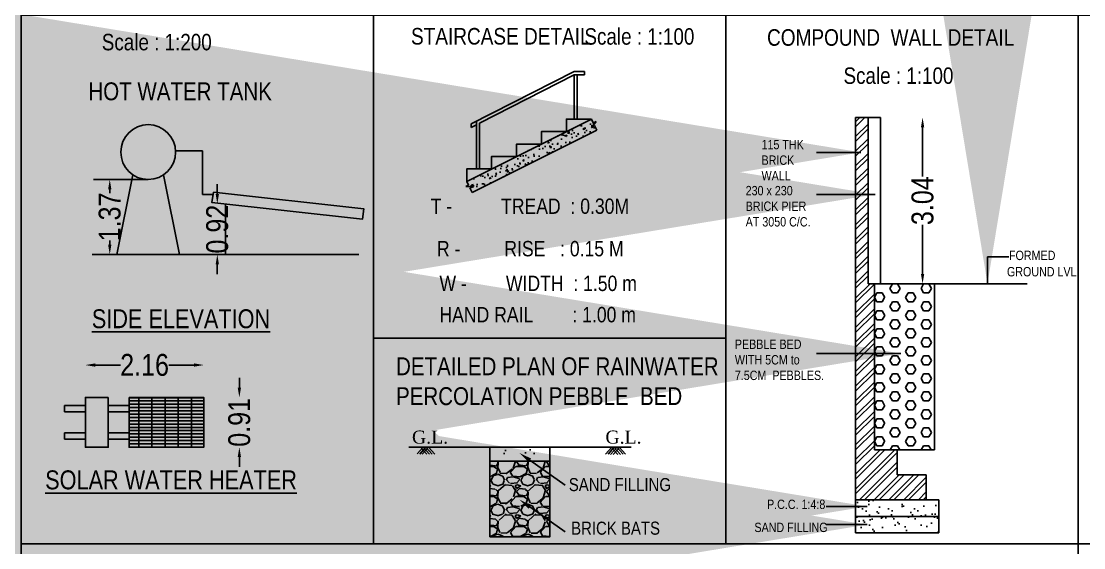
# Model space of a CAD drawing. Header units: metres. Extents: x -941 to 1333, y -28 to 1490.
# Drawn here: x 904.36 to 923.77, y 371.45 to 381.07 of the extents above; entities that cross this region are included whole.
import ezdxf
from ezdxf import colors
from ezdxf.entities.mleader import LeaderData, LeaderLine
from ezdxf.math import Vec2, Vec3

# ---------------------------------------------------------------- set-up
doc = ezdxf.new("R2010")
doc.units = ezdxf.units.M
doc.styles.add('RS1', font='romans.shx', dxfattribs={"width": 0.75})
doc.styles.get("Standard").update_dxf_attribs({"font": 'arial.ttf'})
doc.styles.add('style2A', font='swissc.ttf')
doc.styles.add('style3', font='swissc.ttf')
doc.dimstyles.new('Copy of APP', dxfattribs={"dimscale": 0, "dimtxt": 7.999999999999997, "dimasz": 4.499999999999999, "dimexe": 8.999999999999998, "dimexo": 8.999999999999998, "dimgap": 1.999999999999999, "dimtad": 0, "dimtih": 1, "dimtoh": 1, "dimzin": 4, "dimdsep": 46, "dimlunit": 4, "dimtxsty": 'style3', "dimblk": 'OPEN90', "dimblk1": 'OPEN90', "dimblk2": 'OBLIQUE', "dimcen": 0.09, "dimse1": 1, "dimse2": 1, "dimclrd": 4, "dimclre": 4, "dimclrt": 2, "dimadec": 0, "dimazin": 0, "dimtfac": 1, "dimtmove": 0, "dimatfit": 3, "dimfxl": 0, "dimtolj": 1, "dimtzin": 0, "dimarcsym": 0})
doc.dimstyles.new('DIM-50', dxfattribs={"dimscale": 0.5, "dimtxt": 200, "dimasz": 100, "dimexe": 25, "dimexo": 25, "dimgap": 35, "dimtad": 1, "dimdec": 0, "dimrnd": 5, "dimzin": 0, "dimdsep": 46, "dimtxsty": 'RS1', "dimblk": 'ARCHTICK', "dimcen": 100, "dimdle": 25, "dimclrd": 8, "dimclre": 8, "dimclrt": 4, "dimadec": 0, "dimazin": 0, "dimtfac": 0.5, "dimtdec": 0, "dimtmove": 1, "dimatfit": 0, "dimfxl": 0, "dimfrac": 1, "dimtolj": 1, "dimtzin": 0, "dimarcsym": 0})
doc.dimstyles.get("Standard").update_dxf_attribs({"dimtxt": 0.4, "dimasz": 0.18, "dimexe": 0.18, "dimexo": 0.0625, "dimgap": 0, "dimtad": 0, "dimzin": 0, "dimdsep": 46, "dimtxsty": 'style2A', "dimcen": 0.09, "dimse1": 1, "dimse2": 1, "dimadec": 0, "dimazin": 0, "dimtfac": 1, "dimtofl": 0, "dimtmove": 0, "dimatfit": 3, "dimfxl": 0, "dimtolj": 1, "dimtzin": 0, "dimarcsym": 0})

# ---------------------------------------------------------------- blocks, each defined once
blk = doc.blocks.new('_Oblique')
at = {"color": 0, "linetype": 'ByBlock', "lineweight": -2}
blk.add_line((-0.5, -0.5), (0.5, 0.5), dxfattribs=at)
blk = doc.blocks.new('_Open90')
at = {"color": 0, "linetype": 'ByBlock'}
for p, q in [((-0.5, 0.5), (0, 0)), ((0, 0), (-1, 0)), ((0, 0), (-0.5, -0.5))]:
    blk.add_line(p, q, dxfattribs=at)
blk = doc.blocks.new('_ArchTick')
at = {"color": 0, "linetype": 'ByBlock', "const_width": 0.15}
blk.add_lwpolyline([(-0.5, -0.5), (0.5, 0.5)], dxfattribs=at)
blk = doc.blocks.new('*D78')
at = {"color": 0, "lineweight": -2}
for p, q in [((920.8300967548815, 379.125709633493), (920.8300967548815, 378.2290310822747)), ((920.8300967548815, 376.4497551284591), (920.8300967548815, 377.3464336796773))]:
    blk.add_line(p, q, dxfattribs=at)
at = {"color": 0}
for points in [[(920.8000967548816, 379.125709633493), (920.8600967548816, 379.125709633493), (920.8300967548815, 379.3057096334929)], [(920.8000967548816, 376.4497551284591), (920.8600967548816, 376.4497551284591), (920.8300967548815, 376.2697551284591)]]:
    blk.add_solid(points, dxfattribs=at)
at = {"layer": 'Defpoints', "color": 0}
for p in [(920.0629427852972, 379.3057096334929), (920.8300967548815, 379.3057096334929), (920.0629427852972, 376.2697551284591)]:
    blk.add_point(p, dxfattribs=at)
at = {"color": 0, "insert": (920.8300967548815, 377.7877323809757), "char_height": 0.4, "attachment_point": 5, "rotation": 90, "style": 'style2A'}
blk.add_mtext('\\A1;3.04', dxfattribs=at)
blk = doc.blocks.new('*D79')
at = {"color": 0, "lineweight": -2}
for p, q in [((905.9811294129078, 377.9942814050202), (905.9811294129078, 377.9219424306298)), ((905.9811294129078, 376.9857073523434), (905.9811294129078, 377.0580463267337))]:
    blk.add_line(p, q, dxfattribs=at)
at = {"color": 0}
for points in [[(905.9511294129076, 377.9942814050202), (906.0111294129075, 377.9942814050202), (905.9811294129078, 378.1742814050202)], [(905.9511294129076, 376.9857073523434), (906.0111294129075, 376.9857073523434), (905.9811294129078, 376.8057073523433)]]:
    blk.add_solid(points, dxfattribs=at)
at = {"layer": 'Defpoints', "color": 0}
for p in [(906.105333299131, 378.1742814050202), (905.9811294129078, 376.8057073523433), (906.105333299131, 376.8057073523433)]:
    blk.add_point(p, dxfattribs=at)
at = {"color": 0, "insert": (905.9811294129074, 377.4899943786814), "char_height": 0.4, "attachment_point": 5, "rotation": 90, "style": 'style2A'}
blk.add_mtext('\\A1;1.37', dxfattribs=at)
blk = doc.blocks.new('*D128')
at = {"color": 0, "lineweight": -2}
for p, q in [((907.9458023859655, 377.9097578976877), (907.9458023859655, 378.0897578976877)), ((907.9458023859655, 376.6257073523433), (907.9458023859655, 376.4457073523433))]:
    blk.add_line(p, q, dxfattribs=at)
at = {"color": 0}
for points in [[(907.9158023859655, 377.9097578976877), (907.9758023859656, 377.9097578976877), (907.9458023859655, 377.7297578976877)], [(907.9158023859655, 376.6257073523433), (907.9758023859656, 376.6257073523433), (907.9458023859655, 376.8057073523433)]]:
    blk.add_solid(points, dxfattribs=at)
at = {"layer": 'Defpoints', "color": 0}
for p in [(908.0931580892354, 377.7297578976877), (907.9458023859655, 376.8057073523433), (908.0931580892354, 376.8057073523433)]:
    blk.add_point(p, dxfattribs=at)
at = {"color": 0, "insert": (907.9458023859654, 377.2677326250152), "char_height": 0.4, "attachment_point": 5, "rotation": 90, "style": 'style2A'}
blk.add_mtext('\\A1;0.92', dxfattribs=at)
blk = doc.blocks.new('*D129')
at = {"color": 0, "lineweight": -2}
for p, q in [((905.7159213006357, 374.7843209039809), (906.1767008376646, 374.7843209039809)), ((907.519038816252, 374.7843209039809), (907.0582592792227, 374.7843209039809))]:
    blk.add_line(p, q, dxfattribs=at)
at = {"color": 0}
for points in [[(905.7159213006357, 374.8143209039808), (905.7159213006357, 374.7543209039808), (905.5359213006357, 374.7843209039809)], [(907.519038816252, 374.8143209039808), (907.519038816252, 374.7543209039808), (907.699038816252, 374.7843209039809)]]:
    blk.add_solid(points, dxfattribs=at)
at = {"layer": 'Defpoints', "color": 0}
for p in [(907.699038816252, 374.7843209039809), (905.5359213006357, 374.192239765636), (907.699038816252, 374.192239765636)]:
    blk.add_point(p, dxfattribs=at)
at = {"color": 0, "insert": (906.6174800584438, 374.7843209039809), "char_height": 0.4, "attachment_point": 5, "style": 'style2A'}
blk.add_mtext('\\A1;2.16', dxfattribs=at)
blk = doc.blocks.new('*D130')
at = {"color": 0, "lineweight": -2}
for p, q in [((908.3489928764888, 374.3722397656362), (908.3489928764888, 374.5522397656362)), ((908.3489928764888, 373.1014534432707), (908.3489928764888, 372.9214534432707))]:
    blk.add_line(p, q, dxfattribs=at)
at = {"color": 0}
for points in [[(908.3189928764887, 374.3722397656362), (908.3789928764886, 374.3722397656362), (908.3489928764888, 374.1922397656361)], [(908.3189928764887, 373.1014534432707), (908.3789928764886, 373.1014534432707), (908.3489928764888, 373.2814534432707)]]:
    blk.add_solid(points, dxfattribs=at)
at = {"layer": 'Defpoints', "color": 0}
for p in [(907.6990388162525, 374.1922397656361), (907.6990388162525, 373.2814534432707), (908.3489928764888, 373.2814534432707)]:
    blk.add_point(p, dxfattribs=at)
at = {"color": 0, "insert": (908.3489928764883, 373.736846604453), "char_height": 0.4, "attachment_point": 5, "rotation": 90, "style": 'style2A'}
blk.add_mtext('\\A1;0.91', dxfattribs=at)

msp = doc.modelspace()

# ---------------------------------------------------------------- hatches: boundary and pattern name
at = {"ltscale": 0.05}
h = msp.add_hatch(dxfattribs=at)
h.set_pattern_fill('AR-CONC', color=256, scale=0.0015179772039424)
h.set_pattern_definition([(50, (-2749.687910894643, -1566.586962345717), (0.2765521744437194, -0.0241951684997424), [0.0289174657351021, -0.3180921230861224]), (355, (-2749.687910894643, -1566.586962345717), (-0.0534987103120375, 0.2900199357299996), [0.0231339725880817, -0.2544745852256413]), (100.4514446999999, (-2749.664864954106, -1566.588978604252), (0.2230534634020187, 0.2658247554083466), [0.0245760642900263, -0.2703369315473195]), (46.18419999999995, (-2749.687910894643, -1566.509849103757), (0.4114918045408132, -0.0638192954025492), [0.0433761986026531, -0.4771381846291839]), (96.63555760999984, (-2749.653619941403, -1566.515167336891), (0.3603740636118589, 0.3755872167991443), [0.0368641115237328, -0.40550576354816]), (351.1841511700001, (-2749.687910894643, -1566.509849103757), (0.3603740636323121, 0.3755872167806422), [0.0347009088951331, -0.3817101407640181]), (21, (-2749.649354273663, -1566.529127414246), (0.2301471897361414, -0.155236239604647), [0.0289174657351021, -0.3180921230861224]), (326, (-2749.649354273663, -1566.529127414246), (0.0938140701891281, 0.2795931338141892), [0.0231339725880817, -0.254473698468898]), (71.45144499999998, (-2749.630175341193, -1566.542063767625), (0.3239612594120968, 0.124356895652643), [0.0245760642900263, -0.2703364655283181]), (37.50000000000001, (-2749.687910894643, -1566.586962345717), (0.0046884293264206, 0.1283526214879068), [0, -0.251389168790487, 0, -0.2583293605669115, 0, -0.2554376139934014]), (7.499999999999999, (-2749.687910894643, -1566.586962345717), (0.1014307244657664, 0.1520718288517479), [0, -0.1472862921441198, 0, -0.2456056756434666, 0, -0.0973554679748436]), (327.5, (-2749.773892159428, -1566.586962345717), (0.2058234325322885, -0.008696102788100001), [0, -0.0963915524503402, 0, -0.3007416436450613, 0, -0.3990610271444082]), (317.5, (-2749.812448780408, -1566.586962345717), (0.2248567205826189, 0.0385968337648445), [0, -0.1253090181854422, 0, -0.1997232966771047, 0, -0.2833911642040001])])
h.paths.add_polyline_path([(914.8807599194057, 379.0747184295571), (914.8379999396517, 379.1602383890654), (914.7810007169161, 379.1173647845483), (914.8641684229707, 379.2349457157355), (914.8133507056468, 379.2095368570737), (914.7789309129151, 379.2783764425353), (912.5019748184583, 378.1398983953072), (912.536110947932, 378.0709155417465), (912.4851887535394, 378.0457167201373), (912.6291363200093, 378.0411079441502), (912.5605564241647, 378.0215157201188), (912.602962937427, 377.9358199385671)])
h = msp.add_hatch()
h.set_pattern_fill('ANSI32', color=256, scale=0.5059924175057754, style=0)
h.set_pattern_definition([(45, (-877.1936211373413, 1538.492814248187), (-0.1341715011177407, 0.1341715011177407), []), (45, (-877.104173470316, 1538.492814248187), (-0.1341715011177407, 0.1341715011177407), [])])
h.paths.add_polyline_path([(919.9490944908304, 376.2697551284589), (919.8352461970726, 376.2697551284589), (919.8352461970726, 379.3057096334929), (919.6075496088444, 379.3057096334929), (919.6075496088444, 372.3230142719147), (920.8978302733354, 372.3230142719147), (920.8978302733354, 372.7784074476383), (920.3665382369701, 372.7784074476383), (920.3665382369701, 373.2338006234253), (919.9490944908304, 373.2338006234253)])
h = msp.add_hatch()
h.set_pattern_fill('HEX', color=256, scale=0.7589886262586634, style=0)
h.set_pattern_definition([(0, (4930.30134758766, -15423.337391903), (0, 0.164325857921766), [0.09487357828233302, -0.1897471565646658]), (119.9999999999997, (4930.30134758766, -15423.337391903), (-0.1423103674589217, -0.082162928960883), [0.0948735782823322, -0.1897471565646642]), (59.99999999999999, (4930.396221165739, -15423.337391903), (-0.1423103674589217, 0.082162928960883), [0.09487357828233302, -0.1897471565646657])])
h.paths.add_polyline_path([(919.9490944908304, 376.2697551284589), (919.9490944908304, 373.2338006234025), (920.3665382369701, 373.2338006234025), (921.0496279998804, 373.2338006234025), (921.0496279998804, 376.2697551284589)])
h = msp.add_hatch()
h.set_pattern_fill('GRATE', color=256, scale=0.0758988601971182)
h.set_pattern_definition([(0, (-1461.348913801002, -643.4058457073829), (0, 0.0602447202814627), []), (90, (-1461.348913801002, -643.4058457073829), (-0.2409788811258503, 0), [])])
h.paths.add_polyline_path([(906.3328593327036, 374.192239765636), (906.3328593327036, 373.2814534432705), (907.699038816252, 373.2814534432705), (907.699038816252, 374.192239765636)])
h = msp.add_hatch()
h.set_pattern_fill('AR-SAND', color=256, scale=0.0155816850800335)
h.set_pattern_definition([(37.50000000000001, (1118.245292746918, 203.4661761580948), (-0.0249311837722214, 0.7625882938065497), [0, -0.6015776975699328, 0, -0.6728171617558463, 0, -0.6431340516783824]), (7.499999999999998, (1118.245292746918, 203.4661761580948), (0.7004330233999082, 1.116934297451942), [0, -0.3245353368469373, 0, -0.5422114774150053, 0, -0.2077817705422465]), (327.5, (1117.758489741649, 203.4661761580948), (1.232499401381162, 0.0022393759062948), [0, -0.1978874005164252, 0, -0.7123946418591312, 0, -0.930070782427198]), (317.5, (1117.758489741649, 203.4661761580948), (1.189749618325087, 0.3473614510098926), [0, -0.0989437002582127, 0, -0.4670142652187633, 0, -0.5342959813943481])])
h.paths.add_polyline_path([(914.0179538414824, 373.2834753250464), (912.923753937221, 373.2834753250464), (912.923753937221, 373.0259641923209), (914.0179538414824, 373.0259641923209)])
h = msp.add_hatch()
h.set_pattern_fill('GRAVEL', color=256, scale=0.5470999521299725)
h.set_pattern_definition([(228.012787504, (802.4001071539236, 331.6481175900859), (-4.376799617039814, -4.923899569169745), [0.0736046391597579, -7.286872432968893]), (184.969740728, (802.3508681582312, 331.5934075948738), (6.565199425559656, 0.5470999521299911), [0.1263078717483426, -12.50447534275519]), (132.510447078, (802.225035169231, 331.5824655958343), (5.470999521299789, -6.018099473429606), [0.0890613070073338, -8.817080661851213]), (267.273689006, (802.0116661879108, 331.4456906078001), (0.5470999521299857, 10.94199904259944), [0.1150211997358976, -11.38709660822928]), (292.833654178, (802.0061951883888, 331.3307996178535), (-2.735499760649854, 6.565199425559678), [0.112787390631351, -11.16596706137952]), (357.273689006, (802.049963184551, 331.2268506269473), (-10.94199904259946, 0.5470999521299859), [0.1150211997358977, -11.38709660822929]), (37.69424046669996, (802.1648541745133, 331.2213796274249), (-7.112299377689638, -5.470999521299706), [0.1521096525907442, -15.05884332349668]), (72.25532837489999, (802.2852161639661, 331.3143866192821), (3.829699664909819, 12.03619894685937), [0.1436071722346894, -14.21711524694041]), (121.429565615, (802.3289841601432, 331.4511616073168), (-4.37679961703979, 7.112299377689623), [0.1154107349018175, -11.42567539861154]), (175.236358309, (802.2688031654121, 331.5496395987014), (6.018099473429682, -0.5470999521299929), [0.1317591756713655, -6.456196641954433]), (222.3974377979999, (802.1374991768887, 331.5605815977467), (-6.565199425559645, -6.018099473429675), [0.1703931858909758, -16.86893798912878]), (138.814074834, (802.5532951405188, 331.4402196082834), (-3.829699664909825, 3.282599712779826), [0.0581572720113667, -5.757594993270241]), (171.46923439, (802.5095271443449, 331.4785166049242), (7.112299377689638, -1.094199904259939), [0.1106438530189092, -10.95376793734918]), (225, (802.4001071539236, 331.4949296034892), (0, -0.5470999521299352), [0.0773714223301729, -0.6963447499457089]), (203.198590514, (802.3618101572665, 331.5605815977467), (2.735499760649854, 1.09419990425993), [0.0416660381543145, -4.124923063496555]), (291.801409486, (802.3235131606256, 331.5441685991771), (-0.5470999521297997, 1.641299856389968), [0.0589243061442544, -2.887299102051035]), (30.96375653209998, (802.3453971587143, 331.4894586039699), (1.641299856389945, 1.09419990425993), [0.0957036475261438, -3.094409855015877]), (161.565051177, (802.4274621515326, 331.5386975996649), (1.094199904259951, -0.5470999521299591), [0.0692032200448706, -1.660878736454889]), (16.38954033399998, (802.0061951883888, 331.5441685991771), (5.470999521299709, 1.641299856389933), [0.0969461115174311, -9.597689739966343]), (70.3461759419, (802.0992021802475, 331.5715235967922), (-2.188399808520557, -6.018099473431546), [0.0813324259835937, -8.051893074035497]), (293.198590514, (802.4274621515326, 331.6481175900859), (-1.094199904259927, 2.735499760649854), [0.0833315292086768, -4.083257572442183]), (343.610459666, (802.4602881486614, 331.5715235967922), (-5.470999521299709, 1.641299856389933), [0.0969461115174286, -9.597689739965872]), (339.44395478, (802.0061951883888, 331.204966628861), (-2.735499760649874, 1.094199904259957), [0.0934884398199672, -4.580935600241405]), (294.775140569, (802.0937311807288, 331.1721406317371), (-2.735499760649858, 6.018099473429682), [0.0783326769460653, -7.754946541377727]), (66.80140948639998, (802.4329331510521, 331.1010176379567), (1.094199904259934, 2.735499760649842), [0.0833315292086768, -4.083257572442191]), (17.35402463629997, (802.4657591481813, 331.1776116312537), (-7.112299377689627, -2.188399808519863), [0.0917109120754996, -9.079355464927326]), (69.44395478040002, (802.1648541745133, 331.1010176379567), (-1.094199904259947, -2.735499760649826), [0.0467442199099836, -4.627679820151382]), (101.3099324739998, (802.4001071539236, 331.1010176379567), (-0.5470999521299528, 2.188399808519891), [0.0278966265591073, -2.761776705237299]), (165.963756532, (802.3946361544064, 331.1283726355646), (1.641299856389889, -0.5470999521299725), [0.1127873906313546, -2.142963499770901]), (186.009005957, (802.2852161639661, 331.1557276331629), (5.47099952129975, 0.5470999521299627), [0.1045234458544313, -10.34780646338233]), (303.690067526, (802.3453971587143, 331.4402196082834), (-0.5470999521299656, 1.094199904259935), [0.0789038492960869, -1.893693080912365]), (353.157226587, (802.3891651548738, 331.3745676140229), (9.30069918620954, -1.094199904259969), [0.1377564853466145, -13.63786831832278]), (60.94539590089997, (802.5259401429128, 331.3581546154609), (-2.188399808519871, -3.829699664909788), [0.0563272226714929, -5.576411534610342]), (90, (802.5532951405188, 331.4073936111487), (-0.5470999521299725, 0.5470999521299721), [0.0328259971277984, -0.5142739550021737]), (120.2564371639999, (802.274274164945, 331.1721406317371), (2.188399808519891, -3.829699664909806), [0.0760053137497043, -7.524550127846598]), (48.01278750419999, (802.2359771682696, 331.2377926259852), (4.376799617039773, 4.923899569169726), [0.147209278319516, -7.213267793809147]), (0, (802.3344551596753, 331.3472126164155), (0.5470999521299725, 0.5470999521299721), [0.1422459875537928, -0.4048539645761799]), (325.3048464690001, (802.4767011472157, 331.3472126164155), (5.470999521299797, -3.829699664909703), [0.0865041618310761, -8.563905620667741]), (254.0546040990001, (802.5478241409987, 331.2979736207202), (-0.5470999521299931, -2.188399808519883), [0.0796588472300283, -3.903288924696267]), (207.645975364, (802.5259401429128, 331.2213796274249), (-10.39489909046945, -5.470999521299743), [0.1296982501516919, -12.84014820162972]), (175.42607874, (802.4110491529782, 331.1611986326913), (-7.112299377689612, 0.5470999521299725), [0.1372121208942451, -13.58398487293136])])
h.paths.add_polyline_path([(914.0179538414824, 373.0259641923209), (912.923753937221, 373.0259641923209), (912.923753937221, 371.6421754686593), (914.0179538414824, 371.6421754686593)])
h = msp.add_hatch()
h.set_pattern_fill('AR-SAND', color=256, scale=0.1517977252517327, style=0)
h.set_pattern_definition([(37.50000000000001, (998.8598660305568, 260.8609684189051), (-0.0095622484670063, 0.2924874650971673), [0, -0.2307325423826336, 0, -0.2580561329279454, 0, -0.2466713035340655]), (7.499999999999999, (998.8598660305568, 260.8609684189051), (0.268648078063147, 0.4283953530300025), [0, -0.1244741347064207, 0, -0.2079628835948736, 0, -0.0796938057571597]), (327.5, (998.6731548286057, 260.8609684189051), (0.4727196507250726, 0.0008590314539889), [0, -0.0758988626258665, 0, -0.2732359054531188, 0, -0.3567246543415718]), (317.5, (998.6731548286057, 260.8609684189051), (0.4563231803927888, 0.1332291542660482), [0, -0.0379494313129332, 0, -0.1791213157970444, 0, -0.2049269290898392])])
h.paths.add_polyline_path([(921.1255268629744, 372.3230142719147), (919.6075496088444, 372.3230142719147), (919.6075496088444, 372.0194188214114), (921.1255268629744, 372.0194188214114)])
h = msp.add_hatch()
h.set_pattern_fill('AR-SAND', color=256, scale=0.1517977252517327, style=0)
h.set_pattern_definition([(37.50000000000001, (974.2832575183915, 245.4908015417509), (-0.0095622484670063, 0.2924874650971673), [0, -0.2307325423826336, 0, -0.2580561329279454, 0, -0.2466713035340655]), (7.499999999999999, (974.2832575183915, 245.4908015417509), (0.268648078063147, 0.4283953530300025), [0, -0.1244741347064207, 0, -0.2079628835948736, 0, -0.0796938057571597]), (327.5, (974.0965463164437, 245.4908015417509), (0.4727196507250726, 0.0008590314539889), [0, -0.0758988626258665, 0, -0.2732359054531188, 0, -0.3567246543415718]), (317.5, (974.0965463164437, 245.4908015417509), (0.4563231803927888, 0.1332291542660482), [0, -0.0379494313129332, 0, -0.1791213157970444, 0, -0.2049269290898392])])
h.paths.add_polyline_path([(921.1255268629744, 371.7158233708745), (921.1255268629744, 372.0194188214114), (920.2852585119276, 372.0194188214114), (920.2852585119276, 371.7158233708745)])
h.paths.add_polyline_path([(920.2852585119276, 372.0194188214114), (919.6075496088444, 372.0194188214114), (919.6075496088444, 371.7158233708745), (920.2852585119276, 371.7158233708745)])

# ---------------------------------------------------------------- linework, layer by layer
for p, q in [((910.8010674568973, 371.5192655833247), (910.8010674568973, 381.1780778716902)), ((917.2377199117753, 371.5192655833247), (917.2377199117753, 381.1780778716902)), ((914.466167023488, 379.2783764425353), (914.466167023488, 380.0869596360243)), ((914.5208770187204, 379.2783764425353), (914.5208770187204, 380.0990263707289)), ((919.6075496088444, 379.3057096334929), (919.6075496088444, 371.7158233708745)), ((919.8352461970726, 379.3057096334929), (919.6075496088444, 379.3057096334929)), ((919.8352461970726, 376.2697551284589), (919.8352461970726, 379.3057096334929)), ((920.0629427852966, 379.3057096334929), (919.8352461970726, 379.3057096334929)), ((920.0629427852966, 379.3057096334929), (920.0629427852966, 376.2697551284589)), ((912.6787688684419, 378.3673486509674), (912.6787688684419, 379.2427085743772)), ((912.733478863656, 378.3673486509674), (912.733478863656, 379.2038172520685)), ((907.6746018488956, 378.6974155839828), (907.184547452667, 378.6974155839828)), ((907.6746018488956, 378.6974155839828), (907.6746018488956, 378.0154229587104)), ((906.6838205611017, 378.17428140502), (905.6862031402634, 378.17428140502)), ((906.404772493324, 378.2591464848662), (906.1101677852816, 376.8057073523432)), ((906.9628686288833, 378.2591464848662), (907.257473336922, 376.8057073523432)), ((907.6746018488956, 378.0154229587104), (907.6746018488956, 377.9015746684133)), ((907.6746018488956, 377.9015746684133), (907.8618744673773, 377.9015746684133)), ((908.093158089235, 376.8057073523432), (908.093158089235, 377.7297578976875)), ((905.6572301495828, 376.8057073523432), (910.5290860288848, 376.8057073523432)), ((919.8352461970726, 376.2697551284589), (922.73869968781, 376.2697551284589)), ((919.9490944908304, 373.2338006234253), (919.9490944908304, 376.2697551284589)), ((921.0496279998804, 376.2697551284589), (921.0496279998804, 373.2338006234253)), ((905.1564269996492, 374.0423125541623), (905.5359213006357, 374.0423125541623)), ((905.1564269996492, 374.0423125541623), (905.1564269996492, 373.9265937549461)), ((905.953365031718, 373.2814534432705), (905.953365031718, 374.192239765636)), ((905.953365031718, 374.0423125541623), (906.3328593327036, 374.0423125541623)), ((906.3328593327036, 373.2814534432705), (906.3328593327036, 374.192239765636)), ((907.699038816252, 373.2814534432705), (907.699038816252, 374.192239765636)), ((905.1564269996492, 373.9265937549461), (905.5359213006357, 373.9265937549461)), ((905.953365031718, 373.9265937549461), (906.3328593327036, 373.9265937549461)), ((911.4418789326248, 373.2834753250402), (912.951812950838, 373.2834753250402)), ((911.5960139768016, 373.1591806928855), (911.7110851113453, 373.2893688733214)), ((911.6432226539148, 373.1532871446015), (911.7582937884586, 373.2834753250402)), ((911.7759970423816, 373.1532871446015), (911.6609259078405, 373.2834753250402)), ((911.6904313310307, 373.1532871446015), (911.8055024655754, 373.2834753250402)), ((911.8232057195113, 373.1532871446015), (911.708134584939, 373.2834753250402)), ((911.8704143966116, 373.1532871446015), (911.7553432620696, 373.2834753250402)), ((911.9176230737417, 373.1532871446015), (911.8025519391693, 373.2834753250402)), ((913.9947450728715, 373.2834753250402), (912.946962705833, 373.2834753250402)), ((913.9947450728715, 373.2834753250402), (915.5046790910558, 373.2834753250402)), ((915.0361940054767, 373.1532871446015), (915.151265140036, 373.2834753250402)), ((915.0834026826108, 373.1532871446015), (915.1984738171357, 373.2834753250402)), ((915.1306113597253, 373.1473935963192), (915.2456824942676, 373.2775817767518)), ((915.2633857481896, 373.1473935963192), (915.1483146136587, 373.2775817767518)), ((915.1778200368536, 373.1473935963192), (915.2928911713948, 373.2775817767518)), ((915.3105944253168, 373.1473935963192), (915.1955232907629, 373.2775817767518)), ((915.3578031024311, 373.1532871446015), (915.242731967889, 373.2834753250402)), ((915.4050117795504, 373.1532871446015), (915.2899406450048, 373.2834753250402)), ((920.3665382369701, 373.2338006234253), (919.9490944908304, 373.2338006234253)), ((920.3665382369701, 373.2338006234253), (921.0496279998804, 373.2338006234253)), ((920.3665382369701, 372.7784074476383), (920.3665382369701, 373.2338006234253)), ((912.923753937221, 373.0259641923132), (914.0179538414824, 373.0259641923132)), ((920.8978302733354, 372.7784074476383), (920.3665382369701, 372.7784074476383)), ((920.8978302733354, 372.3230142719147), (920.8978302733354, 372.7784074476383)), ((921.1255268629744, 372.3230142719147), (919.6075496088444, 372.3230142719147)), ((921.1255268629744, 371.7158233708745), (921.1255268629744, 372.3230142719147)), ((921.1255268629744, 372.0194188214114), (919.6075496088444, 372.0194188214114)), ((919.6075496088444, 371.7158233708745), (921.1255268629744, 371.7158233708745))]:
    msp.add_line(p, q)
for p, q in [((914.4636331507036, 380.1476787241819), (912.5814307674144, 379.1933557598512)), ((912.733478863656, 379.2038172520685), (914.466167023488, 380.0869596360243)), ((914.6532735243364, 380.1476787241819), (914.4636331507036, 380.1476787241819)), ((914.466167023488, 380.0869596360243), (914.6532735243364, 380.0869596360243)), ((914.6532735243364, 380.0869596360243), (914.6532735243364, 380.1476787241819)), ((914.7789309129151, 379.2783764425353), (912.5019651069999, 378.1398935395784)), ((914.7789309129151, 379.2783764425353), (914.8133507056468, 379.2095368570737)), ((912.5814307674144, 379.1933557598512), (912.5814307674144, 379.126319107101)), ((912.5814307674144, 379.126319107101), (912.6787688684419, 379.1759318444572)), ((914.7810007169161, 379.1173647845483), (914.8641684229707, 379.2349457157355)), ((914.8385806091796, 379.1606751563504), (914.7810007169161, 379.1173647845483)), ((914.8641684229707, 379.2349457157355), (914.8133507056468, 379.2095368570737)), ((914.8379999396517, 379.1602383890654), (914.8807599194057, 379.0747184295571)), ((914.8807599194057, 379.0747184295571), (912.6037941134907, 377.9362355266003)), ((912.5019756792683, 378.139896655767), (912.536110947932, 378.0709155417465)), ((912.4851887535394, 378.0457167201373), (912.536110947932, 378.0709155417465)), ((912.6291363200093, 378.0411079441502), (912.4851887535394, 378.0457167201373)), ((912.5598577785704, 378.0213161277931), (912.6291363200093, 378.0411079441502)), ((912.5605564241647, 378.0215157201188), (912.602962937427, 377.9358199385671)), ((905.1564269996492, 373.5470994539604), (905.5359213006357, 373.5470994539604)), ((905.1564269996492, 373.5470994539604), (905.1564269996492, 373.4313806547441)), ((905.953365031718, 373.5470994539604), (906.3328593327036, 373.5470994539604)), ((905.1564269996492, 373.4313806547441), (905.5359213006357, 373.4313806547441)), ((905.953365031718, 373.4313806547441), (906.3328593327036, 373.4313806547441))]:
    msp.add_line(p, q, dxfattribs=at)
for points in [[(904.3644150020152, 425.9633093029566), (904.3644150020152, 343.6829716111487)], [(923.6743723666548, 381.1780778716902), (923.6743723666548, 361.8604532949597)], [(910.8010674568973, 375.2748432119377), (917.2377199117753, 375.2748432119377)], [(923.6743723666548, 371.5192655833247), (942.9843297312912, 371.5192655833247)]]:
    msp.add_lwpolyline(points)
for points in [[(923.6743723666548, 381.1780778716902), (904.3644150020152, 381.1780778716902), (904.3644150020152, 371.5192655833247), (923.6743723666548, 371.5192655833247)], [(923.6743723666548, 381.1780778716902), (904.3644150020152, 381.1780778716902), (904.3644150020152, 361.8604532949597), (923.6743723666548, 361.8604532949597)], [(942.9843297312912, 381.1780778716902), (923.6743723666548, 381.1780778716902), (923.6743723666548, 361.8604532949597), (942.9843297312912, 361.8604532949597)], [(907.876058345782, 377.9438397594593), (910.6245190181168, 377.6374030051461), (910.5961512613085, 377.4467910029737), (907.8476905889743, 377.7532277572859)], [(905.953365031718, 374.192239765636), (905.5359213006357, 374.192239765636), (905.5359213006357, 373.2814534432705), (905.953365031718, 373.2814534432705)], [(906.3328593327036, 374.192239765636), (907.699038816252, 374.192239765636), (907.699038816252, 373.2814534432705), (906.3328593327036, 373.2814534432705)], [(912.923753937221, 371.6421754686503), (914.0179538414824, 371.6421754686503), (914.0179538414824, 373.2834753250402), (912.923753937221, 373.2834753250402)], [(904.3644150020152, 371.5192655833247), (923.6743723666548, 371.5192655833247), (923.6743723666548, 361.8604532949597), (904.3644150020152, 361.8604532949597)]]:
    msp.add_lwpolyline(points, close=True)
for points in [[(914.3235377517333, 379.0506798619442), (914.3235377517333, 379.2783764425353), (914.7789309129151, 379.2783764425353)], [(913.8681445905496, 378.8229832813527), (913.8681445905496, 379.0506798619442), (914.3235377517333, 379.0506798619442)], [(913.4127514293666, 378.5952867007615), (913.4127514293666, 378.8229832813527), (913.8681445905496, 378.8229832813527)], [(912.9573582681833, 378.3675901201701), (912.9573582681833, 378.5952867007615), (913.4127514293666, 378.5952867007615)], [(912.5019651069999, 378.1398935395784), (912.5019651069999, 378.3675901201701), (912.9573582681833, 378.3675901201701)]]:
    msp.add_lwpolyline(points, dxfattribs=at)
msp.add_circle((906.6838205611017, 378.6754881797042), 0.5012067746855858)

# ---------------------------------------------------------------- texts
at = {"style": 'style2A'}
for s, height, p in [('Scale : 1:200', 0.3002558533800226, (905.8360660315686, 380.5351598239457)), ('Scale : 1:100', 0.3002558533800226, (914.6532735243364, 380.6383441792252)), ('Scale : 1:100', 0.3002558533800226, (919.3859840851981, 379.9220919974154)), ('HOT WATER TANK', 0.3272153866807031, (905.5910965900937, 379.6222262101017)), ('T -          TREAD  : 0.30M', 0.2804703314406026, (911.844408068432, 377.5465204214095)), ('R -         RISE   : 0.15 M', 0.2804703314406026, (911.9578439638203, 376.7709383693568)), ('W -        WIDTH  : 1.50 m', 0.2804703314406026, (912.0047218159044, 376.1367085089648)), ('%%USIDE ELEVATION', 0.3457891681822834, (905.6538532904927, 375.4572948680491)), ('HAND RAIL        : 1.00 m', 0.2804703314406026, (912.0047218159044, 375.5648186563048)), ('%%USOLAR WATER HEATER', 0.3457891681822834, (904.8013752422991, 372.5132578040574))]:
    msp.add_text(s, height=height, dxfattribs=at).set_placement(p)
at = {"linetype": 'Continuous', "style": 'style2A'}
for s, p in [('FORMED', (922.4092669891736, 376.7025269503998)), ('GROUND LVL.', (922.3714976594824, 376.4043289617021)), ('P.C.C. 1:4:8', (917.9881088354052, 372.1536228667247)), ('SAND FILLING', (917.7578643830956, 371.7325890587614))]:
    msp.add_text(s, height=0.1707724409081992, dxfattribs=at).set_placement(p)
at = {"attachment_point": 1, "style": 'style2A'}
for s, insert, char_height, width in [('STAIRCASE DETAIL', (911.4847670142914, 380.9433968377515), 0.3031531468701531, 3.110590462909482), ('115 THK BRICK WALL', (917.8882763718702, 378.8983297381316), 0.1707724409081992, 1.134195146499374), ('230 x 230 BRICK PIER AT 3050 C/C.', (917.5983049099857, 378.056613765624), 0.1707724409081992, 1.364789377443138), ('PEBBLE BED WITH 5CM to 7.5CM  PEBBLES.', (917.4004684245621, 375.2503542469585), 0.1707724409081992, 1.655965115752985), ('DETAILED PLAN OF RAINWATER PERCOLATION PEBBLE  BED', (911.2113454892387, 374.9248784429214), 0.3272153866807031, 6.971113455459106), ('{\\fRomantic|b0|i0|c2|p2;G.L.}', (911.502408922904, 373.5866650932687), 0.2384286986301515, 2.768619379540174), ('{\\fRomantic|b0|i0|c2|p2;G.L.}', (915.0358357229753, 373.5866650932687), 0.2384286986301515, 2.768619379540174), ('SAND FILLING', (914.367265454902, 372.7193042772341), 0.2384286986301515, 2.768619379540174), ('BRICK BATS', (914.4096049549788, 371.9225826404635), 0.2384286986301515, 2.768619379540174)]:
    msp.add_mtext(s, dxfattribs=dict(at, insert=insert, char_height=char_height, width=width))
at = {"insert": (917.9891033480964, 380.9210628660709), "char_height": 0.3031531468701531, "width": 5.903624474349638, "attachment_point": 1, "line_spacing_factor": 1.167157423858177, "style": 'style2A'}
msp.add_mtext('COMPOUND  WALL DETAIL', dxfattribs=at)

# ---------------------------------------------------------------- dimensions: what is measured, and where the dimension line sits
for base, p1, p2, picture, middle in [((920.8300967548815, 379.3057096334929), (920.0629427852966, 376.2697551284589), (920.0629427852966, 379.3057096334929), '*D78', (920.8300967548815, 377.7877323809757)), ((905.9811294129078, 376.8057073523433), (906.1053332991304, 378.17428140502), (906.1053332991304, 376.8057073523432), '*D79', (905.9811294129074, 377.4899943786814)), ((908.3489928764888, 373.2814534432707), (907.699038816252, 374.192239765636), (907.699038816252, 373.2814534432705), '*D130', (908.3489928764883, 373.736846604453))]:
    dim = msp.add_linear_dim(base=base, p1=p1, p2=p2, angle=90, dimstyle='Standard')
    dim.commit()
    dim.dimension.update_dxf_attribs({"geometry": picture, "text_midpoint": middle})
dim = msp.add_linear_dim(base=(907.9458023859655, 376.8057073523433), p1=(908.093158089235, 377.7297578976875), p2=(908.093158089235, 376.8057073523432), angle=90, dimstyle='Standard')
dim.commit()
dim.dimension.update_dxf_attribs({"geometry": '*D128', "text_midpoint": (907.9458023859654, 377.2677326250152), "dimtype": 160})
dim = msp.add_linear_dim(base=(907.699038816252, 374.7843209039809), p1=(905.5359213006357, 374.192239765636), p2=(907.699038816252, 374.192239765636), dimstyle='Standard')
dim.commit()
dim.dimension.update_dxf_attribs({"geometry": '*D129', "text_midpoint": (906.6174800584438, 374.7843209039809)})

# ---------------------------------------------------------------- leaders
at = {"ltscale": 15}
for points in [[(919.7035683307807, 378.6703883018959), (918.8953144086807, 378.6703883018959)], [(919.9642841246877, 377.9026604422095), (918.8953144086807, 377.9026604422095)], [(922.0154814414328, 376.2697551284589), (922.0154814414328, 376.7601997930718), (922.408667737397, 376.7601997930718)], [(920.4336934890345, 374.99491403611), (918.8953144086807, 374.99491403611)], [(919.8152410886383, 372.2007715459131), (919.0715085472882, 372.2007715459131)], [(919.8152410886383, 371.8675950564884), (919.0715085472882, 371.8675950564884)]]:
    msp.add_leader(points, dimstyle='DIM-50', dxfattribs=at)
for points in [[(908.8727417126013, 370.2409782680665), (909.1293681820011, 370.5323452118), (909.1820965758664, 370.5335160878405)], [(912.1870941684276, 367.1265042539114), (912.5835122588768, 368.0038841083146), (912.7971270826663, 368.0038841083146)]]:
    msp.add_leader(points, dimstyle='Copy of APP', override={"dimscale": 1})
ml = msp.add_multileader_mtext('Standard')
ml.set_content('', color=256)
ml.set_leader_properties()
ml.build(insert=Vec2(0, 0))
ml.multileader.update_dxf_attribs({"dogleg_length": 0, "arrow_head_size": 0.2337252762005022})
ctx = ml.context
ctx.base_point, ctx.char_height, ctx.arrow_head_size, ctx.landing_gap_size, ctx.plane_origin = Vec3(914.2983213106053, 372.5873690319376), 6.232674032013387, 0.2337252762005022, 3.116337016006692, Vec3(927.2735392239392, 373.1787414280938)
notes = []
notes.append((ctx, [(0, (1, 1, 0), (914.2983213106053, 372.5873690319376), (1, 0), 0, [(0, [(913.46602698651, 373.1787414280938)], 0, [])])]))
ctx.mtext.insert, ctx.mtext.flow_direction = Vec3(917.4146583266173, 375.7037060479444), 5
ml = msp.add_multileader_mtext('Standard')
ml.set_content('', color=256)
ml.set_leader_properties()
ml.build(insert=Vec2(0, 0))
ml.multileader.update_dxf_attribs({"dogleg_length": 0, "arrow_head_size": 0.2337252762005022})
ctx = ml.context
ctx.base_point, ctx.char_height, ctx.arrow_head_size, ctx.landing_gap_size, ctx.plane_origin = Vec3(914.2983213106053, 371.7348670955506), 6.232674032013387, 0.2337252762005022, 3.116337016006692, Vec3(927.2735392239392, 372.3262394917065)
notes.append((ctx, [(0, (1, 1, 0), (914.2983213106053, 371.7348670955506), (1, 0), 0, [(0, [(913.46602698651, 372.3262394917065)], 0, [])])]))
ctx.mtext.insert, ctx.mtext.flow_direction = Vec3(917.4146583266173, 374.8512041115557), 5
for ctx, leaders in notes:
    for number, flags, end, landing, length, lines in leaders:
        leader = LeaderData()
        leader.index, (leader.has_last_leader_line, leader.has_dogleg_vector, leader.attachment_direction) = number, flags
        leader.last_leader_point, leader.dogleg_vector, leader.dogleg_length = Vec3(end), Vec3(landing), length
        for number, points, colour, breaks in lines:
            line = LeaderLine()
            line.index, line.vertices, line.color, line.breaks = number, Vec3.list(points), colors.encode_raw_color(colour), breaks
            leader.lines.append(line)
        ctx.leaders.append(leader)

doc.saveas('drawing.dxf')
